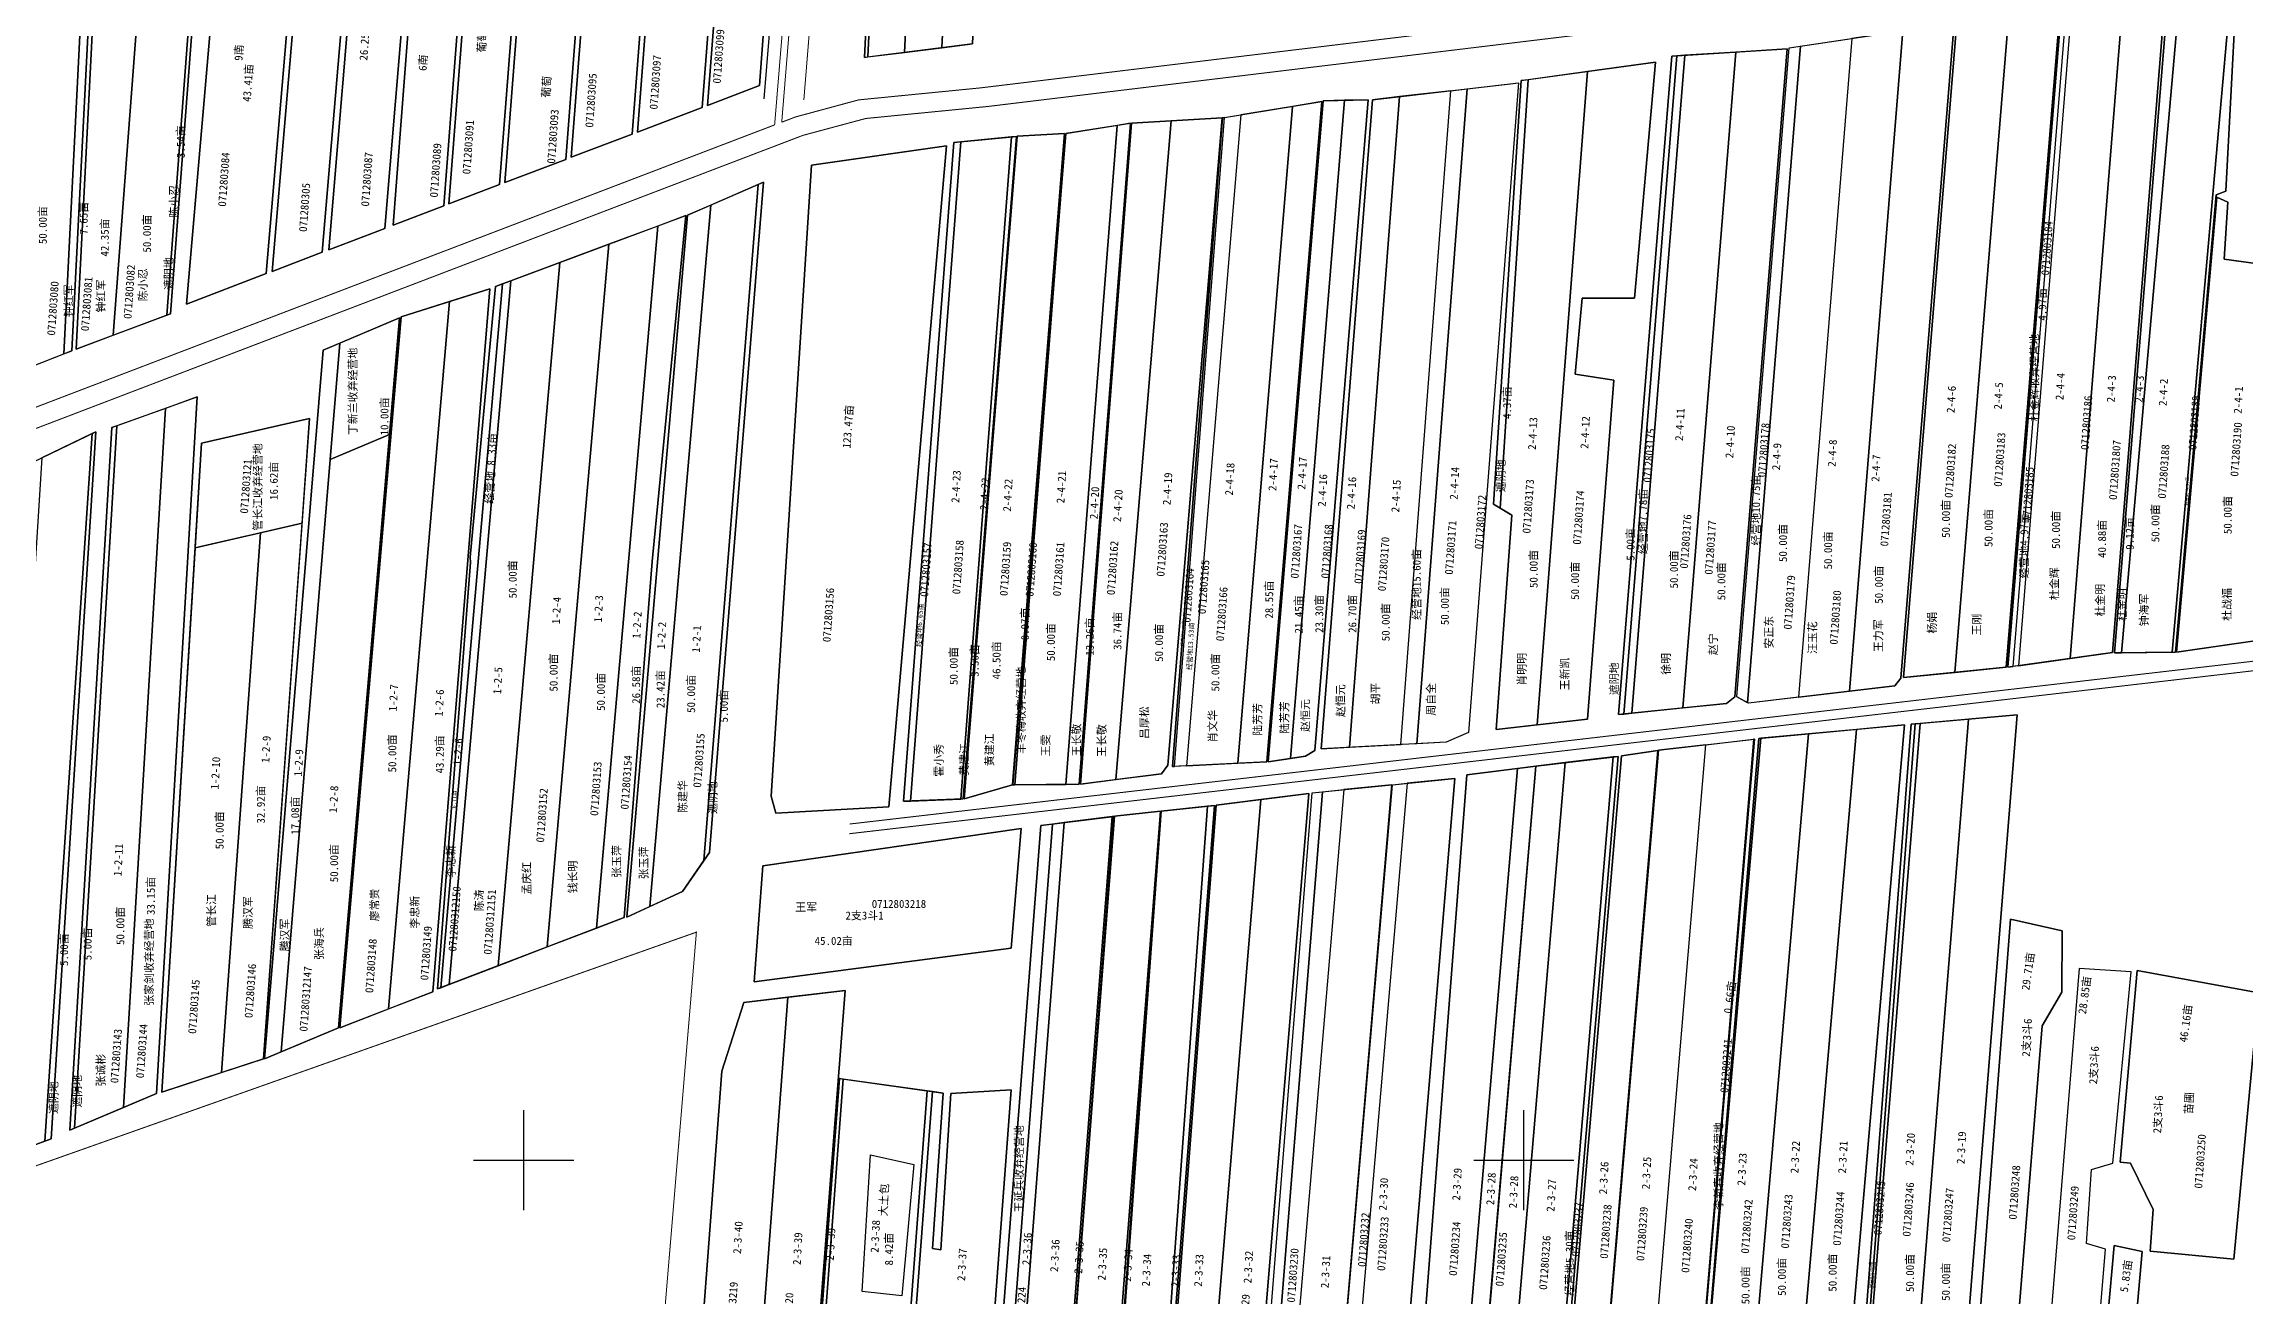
# Model space of a CAD drawing. Extents: x 542284 to 548602, y 4983734 to 4990381.
# Drawn here: x 544520 to 546721, y 4985864 to 4987116 of the extents above; entities that cross this region are included whole.
import ezdxf
from ezdxf.enums import TextEntityAlignment as Align

# ---------------------------------------------------------------- set-up
doc = ezdxf.new("R2010")
doc.units = 0
doc.header["$LTSCALE"] = 10
for name, color, linetype in [('1权利人', 2, 'CONTINUOUS'), ('2019-4-4', 7, 'CONTINUOUS'), ('2020年3.23', 7, 'CONTINUOUS'), ('2021新职工', 7, 'CONTINUOUS'), ('2022年', 7, 'CONTINUOUS'), ('TK', 7, 'CONTINUOUS'), ('园地', 2, 'CONTINUOUS'), ('地块名称', 7, 'CONTINUOUS'), ('地物扣减', 7, 'CONTINUOUS'), ('地籍号', 7, 'CONTINUOUS'), ('测地框', 7, 'CONTINUOUS'), ('经营地框', 7, 'CONTINUOUS'), ('经营地面积', 7, 'CONTINUOUS'), ('路、林、渠', 7, 'CONTINUOUS'), ('身份地框', 7, 'CONTINUOUS'), ('身份地面积', 7, 'CONTINUOUS'), ('退耕还林地', 3, 'CONTINUOUS'), ('长期合同', 6, 'CONTINUOUS')]:
    doc.layers.add(name, color=color, linetype=linetype)
doc.styles.add('宋体', font='SimSun.ttf')

msp = doc.modelspace()

# ---------------------------------------------------------------- linework, layer by layer
at = {"layer": '2019-4-4', "color": 2, "linetype": 'Continuous', "flags": 128}
for points in [[(546263.2, 4987110.8), (546212, 4987107.7), (546158.9, 4986452.1), (546202.4, 4986456.6), (546210.8, 4986463.1)], [(544806.5, 4986700.5), (544816.1, 4986816.7), (544799.5, 4986809.7), (544740.9, 4986101.1), (544757.5, 4986108.1)], [(544778.5, 4986636.7), (544737, 4986627.2), (544698, 4986087.6), (544739.8, 4986101.1)], [(545264, 4986162.8), (545220.1, 4986157.7), (545198, 4986088.9), (545160.7, 4985595.2), (545221.8, 4985602.9)]]:
    msp.add_lwpolyline(points, close=True, dxfattribs=at)
at = {"layer": '2020年3.23', "color": 3, "linetype": 'Continuous', "flags": 128}
for points in [[(546430.1, 4987136.7), (546379, 4987129), (546325.5, 4986468.8), (546370.8, 4986474.2), (546377, 4986481.7)], [(546212, 4987107.7), (546161, 4987104.5), (546107.8, 4986446.7), (546158.9, 4986452.1)], [(545844.3, 4987059.9), (545820.6, 4987059.5), (545766.7, 4986401.6), (545781.5, 4986403.8), (545791.1, 4986409.6)], [(545875.6, 4987063.2), (545848.7, 4987060.1), (545797.4, 4986411.1), (545825.6, 4986412.7)], [(545698.3, 4987042.1), (545647.2, 4987038.9), (545592.1, 4986380.4), (545637.7, 4986386.3), (545644.1, 4986394.8)], [(545128.4, 4986598.3), (545129, 4986605.3), (545162.1, 4986944.2), (545134.2, 4986933.8), (545072.7, 4986232), (545100.6, 4986242.7)], [(545187, 4986954.6), (545163.9, 4986944.5), (545103, 4986242.9), (545126.2, 4986253.6)], [(544865.8, 4986725.5), (544806.5, 4986700.5), (544757.5, 4986108.1), (544814.8, 4986132.2)]]:
    msp.add_lwpolyline(points, close=True, dxfattribs=at)
at = {"layer": '2021新职工', "color": 1, "linetype": 'Continuous', "flags": 128}
for points in [[(546692, 4986965.1), (546701.9, 4986968.7), (546711.8, 4987158), (546706.4, 4987164.7), (546648.2, 4986507.8), (546651.4, 4986507.8)], [(544987.1, 4986878.9), (544978.9, 4986875.9), (544917.3, 4986172.3), (544925.4, 4986175.5)], [(545784.9, 4986366.5), (545737, 4986360.4), (545678.6, 4985658.2), (545726.3, 4985662)]]:
    msp.add_lwpolyline(points, close=True, dxfattribs=at)
at = {"layer": '2022年', "color": 4, "linetype": 'Continuous', "flags": 128}
for points in [[(546484.4, 4987141.5), (546446.3, 4987137.3), (546439.7, 4987130), (546432.2, 4987129.5), (546379.4, 4986482.4), (546430.8, 4986487.6)], [(545593.2, 4987034.4), (545541.9, 4987026.3), (545536.9, 4986965), (545491.2, 4986375.2), (545542.1, 4986375.6)], [(544978.9, 4986875.9), (544971.9, 4986873.3), (544946.4, 4986602.7), (544946.8, 4986597.6), (544913.9, 4986171.1), (544917.3, 4986172.3)], [(544966.1, 4986871.1), (544925.9, 4986858.3), (544865, 4986151.1), (544909.1, 4986168.2)], [(544641.8, 4986751.5), (544593.2, 4986734.1), (544551, 4986032), (544599.8, 4986052.7)], [(546170.2, 4985715.9), (546122.4, 4985709.9), (546182, 4986415.3), (546229.7, 4986420.7)], [(546133.9, 4986409.6), (546097.6, 4986404.1), (546037.6, 4985701.5), (546073.8, 4985703.7)], [(545930.8, 4986381.6), (545883.3, 4986376.8), (545823.4, 4985678.8), (545872.5, 4985686.1)], [(545540.3, 4986337.5), (545528.7, 4986336), (545475, 4985638.9), (545486.6, 4985638.9)]]:
    msp.add_lwpolyline(points, close=True, dxfattribs=at)
at = {"layer": '2022年', "color": 2, "linetype": 'Continuous', "flags": 128}
msp.add_lwpolyline([(544568.6, 4986726.5), (544518.4, 4986702.2), (544474.1, 4986001.6), (544521.4, 4986019.1)], close=True, dxfattribs=at)
at = {"layer": 'TK', "linetype": 'Continuous'}
for p, q in [((545000, 4985950), (545000, 4986050)), ((546000, 4985950), (546000, 4986050)), ((544950, 4986000), (545050, 4986000)), ((545950, 4986000), (546050, 4986000))]:
    msp.add_line(p, q, dxfattribs=at)
at = {"layer": '园地', "color": 2, "linetype": 'Continuous', "flags": 128}
for points in [[(544853.2, 4987550.2), (544803.1, 4987531.3), (544748.4, 4986888.5), (544798.6, 4986907.6)], [(545259.4, 4987394.4), (545208.6, 4987375.9), (545183.8, 4987054.4), (545235.7, 4987074.2)], [(545203.4, 4987374), (545138.5, 4987349.3), (545113.7, 4987027.7), (545178.6, 4987052.4)], [(545133.2, 4987347), (545072.4, 4987324.2), (545047.6, 4987002.5), (545108.4, 4987025.7)], [(545066.9, 4987322.3), (545006, 4987299), (544981.2, 4986977.2), (545042, 4987000.4)], [(545000.8, 4987296.9), (544950.1, 4987277.9), (544925.3, 4986955.9), (544975.9, 4986975.2)], [(544944.9, 4987275.4), (544894.3, 4987256.3), (544869.5, 4986934.6), (544920.1, 4986953.9)], [(544774.6, 4987262.4), (544695.6, 4987233.2), (544662.9, 4986855.8), (544742.6, 4986886.2)], [(544888.3, 4987253.9), (544832.2, 4987232.3), (544805.1, 4986910), (544861.2, 4986931.4)]]:
    msp.add_lwpolyline(points, close=True, dxfattribs=at)
at = {"layer": '地物扣减', "color": 3, "linetype": 'Continuous', "flags": 128}
for points in [[(544695.5, 4987488.5), (544691.7, 4987487.1), (544643.1, 4986844.7), (544646.9, 4986846.1)], [(546153, 4987104), (546147.9, 4987103.7), (546094.7, 4986445.4), (546099.8, 4986445.9)], [(546004.3, 4987080.1), (545997.4, 4987079.2), (545969.7, 4986655.8), (545976.3, 4986651.8)], [(545239.7, 4986977.6), (545234.5, 4986975.4), (545180.2, 4986299.5), (545185.8, 4986307.6)], [(544572.2, 4986728.2), (544568.6, 4986726.5), (544521.4, 4986019.1), (544527.5, 4986021.4)], [(544593.2, 4986734.1), (544588.3, 4986732.4), (544546.1, 4986029.9), (544551, 4986032)], [(545338.4, 4985868.7), (545346.9, 4986005.2), (545390.2, 4985995.5), (545378.1, 4985864.5)]]:
    msp.add_lwpolyline(points, close=True, dxfattribs=at)
at = {"layer": '地物扣减', "linetype": 'Continuous', "flags": 128}
msp.add_lwpolyline([(545346.9, 4986005.2), (545390.2, 4985995.5), (545378.1, 4985864.5), (545338.4, 4985868.7)], close=True, dxfattribs=at)
at = {"layer": '测地框', "linetype": 'Continuous', "flags": 128}
for points in [[(545385.5, 4988022.9), (545488, 4988000.1), (545448.8, 4987115.8), (545340.6, 4987102.4)], [(546537.3, 4987147.1), (546640.8, 4987159), (546588.3, 4986507.5), (546483.9, 4986492.7)], [(546643.8, 4987161.9), (546704.3, 4987167.3), (546711.8, 4987158), (546701.9, 4986968.7), (546692, 4986965.1), (546651.4, 4986507.8), (546590.6, 4986507.2)], [(546265.3, 4987111.9), (546430.1, 4987136.7), (546377, 4986481.7), (546370.8, 4986474.2), (546224.6, 4986456.7), (546212.9, 4986463.1)], [(546432.2, 4987129.5), (546439.7, 4987130), (546446.3, 4987137.3), (546535.9, 4987147.2), (546482.3, 4986492.8), (546379.4, 4986482.4)], [(545997.4, 4987079.2), (546131.4, 4987097.5), (546110.7, 4986861.7), (546058.2, 4986861.8), (546051.1, 4986785.6), (546089.9, 4986779.6), (546063.6, 4986440.8), (545972.1, 4986430.6), (545988, 4986644.7), (545969.7, 4986655.8)], [(546147.9, 4987103.7), (546263.2, 4987110.8), (546210.8, 4986463.1), (546202.4, 4986456.6), (546094.7, 4986445.4)], [(545848.7, 4987060.1), (545994.6, 4987076.8), (545944.7, 4986427.4), (545922.4, 4986417.9), (545797.4, 4986411.1)], [(545698.6, 4987042), (545797.9, 4987058.2), (545743, 4986398.1), (545648.7, 4986393.4)], [(545799.4, 4987059.1), (545844.3, 4987059.9), (545791.1, 4986409.6), (545781.5, 4986403.8), (545744.2, 4986398.1)], [(545493.3, 4987023.6), (545540.8, 4987026.4), (545488.7, 4986375.2), (545440.5, 4986361.1)], [(545541.9, 4987026.3), (545606.8, 4987036.5), (545555.5, 4986375.7), (545489, 4986375.2)], [(545607.8, 4987036.5), (545698.3, 4987042.1), (545644.1, 4986394.8), (545637.7, 4986386.3), (545556.7, 4986375.8)], [(545430.2, 4987017.3), (545492.7, 4987023.3), (545439.4, 4986361.1), (545379.8, 4986358.7)], [(545163.9, 4986944.5), (545239.7, 4986977.6), (545185.8, 4986307.6), (545158.8, 4986268.7), (545103, 4986242.9)], [(546692.6, 4986962.5), (546703.6, 4986957.7), (546700.1, 4986900.8), (546777.8, 4986890.1), (546747.1, 4986521.5), (546652.5, 4986507.8)], [(545100.6, 4986242.7), (544913.9, 4986171.1), (544946.8, 4986597.6), (544946.4, 4986602.7), (544971.9, 4986873.3), (545162.1, 4986944.2), (545129, 4986605.3), (545128.4, 4986598.3)], [(544877.5, 4986842.9), (544966.1, 4986871.1), (544909.1, 4986168.2), (544816.3, 4986132.2)], [(544799.5, 4986809.7), (544875.8, 4986841.9), (544814.8, 4986132.2), (544740.9, 4986101.1)], [(544588.3, 4986732.4), (544673.6, 4986762.9), (544632.8, 4986066.7), (544546.1, 4986029.9)], [(544677.9, 4986716.7), (544786, 4986741.5), (544739.8, 4986101.1), (544638.1, 4986068.1)], [(544491.3, 4986689.1), (544572.2, 4986728.2), (544527.5, 4986021.4), (544444.6, 4985990.7)], [(546234.8, 4986421.5), (546380.4, 4986435), (546319.7, 4985734.9), (546175.5, 4985717.2)], [(546387.3, 4986435.7), (546493.2, 4986445.2), (546437.6, 4985754.7), (546334.1, 4985742.5)], [(546134.5, 4986409.9), (546230.4, 4986420.8), (546170.8, 4985716), (546074.4, 4985703.9)], [(545943.1, 4986385.1), (546011.8, 4986393.9), (545951.4, 4985684.7), (545888.8, 4985684.2)], [(546011.9, 4986393.9), (546094.2, 4986403.6), (546034.6, 4985700.8), (545951.7, 4985684.5)], [(546097.6, 4986404.1), (546133.9, 4986409.6), (546073.8, 4985703.7), (546037.6, 4985701.5)], [(545692.3, 4986354.7), (545784.9, 4986366.5), (545726.3, 4985662), (545638.7, 4985655)], [(545788.4, 4986367.2), (545867.9, 4986375.3), (545808.4, 4985676.7), (545732.2, 4985661.8)], [(545868.6, 4986375.3), (545930.8, 4986381.6), (545872.5, 4985686.1), (545808.6, 4985676.6)], [(545590.8, 4986343.9), (545636.8, 4986348.7), (545585.3, 4985644.1), (545536.2, 4985638.8)], [(545637.4, 4986348.7), (545690.8, 4986354.5), (545636.7, 4985654.5), (545586, 4985644.2)], [(545239.1, 4986294.2), (545497.5, 4986331.5), (545487.4, 4986211.9), (545230.3, 4986178.4)], [(545517, 4986334.6), (545590, 4986343.6), (545536, 4985638.7), (545463.5, 4985639)], [(546486.6, 4986241), (546538.2, 4986229.1), (546537.7, 4986167.9), (546518.1, 4986134.4), (546487.8, 4985761.2), (546449.6, 4985760.6)], [(546521.3, 4985773.9), (546569.7, 4985770.6), (546581.4, 4985911), (546562.3, 4985916.7), (546567.6, 4985990.7), (546588.7, 4985997.1), (546607.2, 4986188.4), (546555, 4986191.5)], [(545220.1, 4986157.7), (545321.3, 4986169.6), (545278.1, 4985610), (545160.7, 4985595.2), (545198, 4986088.9)], [(546613, 4986189.6), (546734.7, 4986167.1), (546709.7, 4985901.1), (546626.2, 4985909), (546629, 4985950.5), (546606.6, 4985997.1), (546596.1, 4985997.9)], [(545315.6, 4986081.6), (545419.3, 4986067.1), (545408.8, 4985911.8), (545417.1, 4985910.4), (545427.1, 4986066.6), (545487.4, 4986070.3), (545454.6, 4985634), (545280.2, 4985609.8)], [(546590.2, 4985914.6), (546618.1, 4985908.5), (546606.4, 4985777.1), (546577.4, 4985773.4)]]:
    msp.add_lwpolyline(points, close=True, dxfattribs=at)
at = {"layer": '测地框', "color": 0, "linetype": 'Continuous', "flags": 128}
for points, elevation in [([(544803.1, 4987531.3), (544853.2, 4987550.2), (544798.6, 4986907.6), (544748.4, 4986888.5)], 283.6), ([(545208.6, 4987375.9), (545259.4, 4987394.4), (545235.7, 4987074.2), (545183.8, 4987054.4)], 282.4), ([(545138.5, 4987349.3), (545203.4, 4987374), (545178.6, 4987052.4), (545113.7, 4987027.7)], 282.6), ([(545072.4, 4987324.2), (545133.2, 4987347), (545108.4, 4987025.7), (545047.6, 4987002.5)], 282.6), ([(545006, 4987299), (545066.9, 4987322.3), (545042, 4987000.4), (544981.2, 4986977.2)], 282.8), ([(544950.1, 4987277.9), (545000.8, 4987296.9), (544975.9, 4986975.2), (544925.3, 4986955.9)], 283.2), ([(544894.3, 4987256.3), (544944.9, 4987275.4), (544920.1, 4986953.9), (544869.5, 4986934.6)], 283.1), ([(544695.6, 4987233.2), (544774.6, 4987262.4), (544742.6, 4986886.2), (544662.9, 4986855.8)], 283.4), ([(544832.2, 4987232.3), (544888.3, 4987253.9), (544861.2, 4986931.4), (544805.1, 4986910)], 283.4)]:
    msp.add_lwpolyline(points, close=True, dxfattribs=dict(at, elevation=elevation))
at = {"layer": '测地框', "linetype": 'Continuous', "elevation": 283.9, "flags": 128}
msp.add_lwpolyline([(544585, 4987447.5), (544695.5, 4987488.5), (544646.9, 4986846.1), (544552.5, 4986810.6)], close=True, dxfattribs=at)
at = {"layer": '测地框', "color": 7, "linetype": 'Continuous', "flags": 128}
for points, elevation in [([(544460.6, 4987401), (544580.6, 4987445.9), (544548.4, 4986809.1), (544426.6, 4986761.1)], 284.1), ([(545287.6, 4986994.6), (545422.8, 4987013.9), (545365, 4986353.3), (545252, 4986347), (545247.5, 4986363.9)], 282.7)]:
    msp.add_lwpolyline(points, close=True, dxfattribs=dict(at, elevation=elevation))
at = {"layer": '经营地框', "color": 5, "linetype": 'Continuous', "flags": 128}
for points in [[(546542, 4987147.7), (546537.3, 4987147.1), (546483.9, 4986492.7), (546489.3, 4986493.5)], [(546494.5, 4986494.2), (546489.3, 4986493.5), (546542, 4987147.7), (546547.1, 4987148.3)], [(546161, 4987104.5), (546153, 4987104), (546099.8, 4986445.9), (546107.8, 4986446.7)], [(546223.5, 4986457.3), (546212.9, 4986463.1), (546265.3, 4987111.9), (546276.5, 4987113.6)], [(545892.9, 4986416.3), (545876.9, 4986415.4), (545927.1, 4987069.1), (545943.2, 4987070.9)], [(545650.8, 4986393.5), (545700.8, 4987042.4), (545698.6, 4987042), (545648.7, 4986393.4)], [(545662.8, 4986394.1), (545650.8, 4986393.5), (545700.8, 4987042.4), (545716.9, 4987045)], [(545436.9, 4987018), (545430.2, 4987017.3), (545379.8, 4986358.7), (545386.6, 4986359)], [(545536.9, 4986965), (545489, 4986375.2), (545491.2, 4986375.2)], [(544875.8, 4986841.9), (544816.1, 4986816.7), (544806.5, 4986700.5), (544865.8, 4986725.5)], [(544673.6, 4986762.9), (544641.8, 4986751.5), (544599.8, 4986052.7), (544632.8, 4986066.7)], [(544786, 4986741.5), (544677.9, 4986716.7), (544671.5, 4986612.1), (544778.5, 4986636.7)], [(546391.1, 4986436), (546387.3, 4986435.7), (546334.1, 4985742.5), (546337.8, 4985742.9)], [(546396.1, 4986436.5), (546391.1, 4986436), (546337.8, 4985742.9), (546340.3, 4985743.2)], [(546230.4, 4986420.8), (546229.7, 4986420.7), (546170.2, 4985715.9), (546170.8, 4985716)], [(546236.9, 4986421.7), (546234.8, 4986421.5), (546175.5, 4985717.2), (546175.8, 4985717.2)], [(546094.2, 4986403.6), (546089.2, 4986403), (546029.5, 4985699.8), (546034.6, 4985700.8)], [(545742.4, 4985663.8), (545732.2, 4985661.8), (545788.4, 4986367.2), (545798.5, 4986368.3)], [(545823.4, 4985678.8), (545808.6, 4985676.6), (545868.6, 4986375.3), (545883.3, 4986376.8)], [(545497.5, 4986331.5), (545239.1, 4986294.2), (545230.3, 4986178.4), (545487.4, 4986211.9)], [(545528.7, 4986336), (545517, 4986334.6), (545463.5, 4985639), (545475, 4985638.9)]]:
    msp.add_lwpolyline(points, close=True, dxfattribs=at)
at = {"layer": '路、林、渠', "color": 5, "linetype": 'Continuous', "const_width": 1, "flags": 128}
for points, elevation in [([(543929.2, 4988565.9), (543929.6, 4988568.3), (543931.8, 4988571.1), (543935.4, 4988573), (543939.9, 4988574.2), (545415.6, 4989137.5), (545418.7, 4989137.6), (545421.9, 4989136.3), (545423.8, 4989132.8), (545250.9, 4987034.9)], 283.6), ([(545258, 4987037.6), (545340.4, 4988048), (545340.7, 4988050.4), (545342.5, 4988053.1), (545345.2, 4988053.9), (545347.4, 4988053.8)], 284.9)]:
    msp.add_lwpolyline(points, dxfattribs=dict(at, elevation=elevation))
at = {"layer": '路、林、渠', "color": 3, "linetype": 'Continuous', "elevation": 283, "flags": 128}
msp.add_lwpolyline([(545408.6, 4989107), (545240.1, 4987061.1)], dxfattribs=at)
at = {"layer": '路、林、渠', "color": 4, "linetype": 'Continuous', "const_width": 1, "flags": 128}
for points, elevation in [([(545280.1, 4987059.8), (545418.7, 4988770.8)], 284.6), ([(546949.7, 4986524.3), (545326, 4986336)], 283.7), ([(546949, 4986514.7), (545325.6, 4986326.3)], 284.1)]:
    msp.add_lwpolyline(points, dxfattribs=dict(at, elevation=elevation))
at = {"layer": '路、林、渠', "color": 3, "linetype": 'Continuous', "flags": 128}
for points in [[(545389, 4988022.1), (545385.5, 4988022.9), (545340.6, 4987102.4), (545344.1, 4987102.9)], [(545408.6, 4986068.6), (545403.4, 4986069.4), (545369.9, 4985622.2), (545375.1, 4985623)]]:
    msp.add_lwpolyline(points, close=True, dxfattribs=at)
at = {"layer": '路、林、渠', "color": 5, "linetype": 'Continuous', "const_width": 1, "flags": 128}
for points in [[(545258, 4987037.6), (545272, 4987042.9), (545334.9, 4987059.9), (545456.8, 4987071.9), (548128.5, 4987395.2)], [(542886.5, 4986110.1), (545279.1, 4987024.4), (545342, 4987041.3), (545463.9, 4987053.3), (547007, 4987240.1)], [(542879.4, 4986128.7), (545250.9, 4987034.9)]]:
    msp.add_lwpolyline(points, dxfattribs=at)
at = {"layer": '身份地框', "color": 1, "linetype": 'Continuous', "flags": 128}
for points in [[(545425.1, 4988014.1), (545389, 4988022.1), (545344.1, 4987102.9), (545380.9, 4987107.4)], [(545461.7, 4988005.9), (545425.1, 4988014.1), (545380.9, 4987107.4), (545418.1, 4987112)], [(545488, 4988000.1), (545461.7, 4988005.9), (545418.1, 4987112), (545448.8, 4987115.8)], [(544638.3, 4987467.3), (544585, 4987447.5), (544552.5, 4986810.6), (544589.7, 4986824.6)], [(544691.7, 4987487.1), (544638.3, 4987467.3), (544589.7, 4986824.6), (544643.1, 4986844.7)], [(544580.6, 4987445.9), (544572.4, 4987442.8), (544540.3, 4986805.9), (544548.4, 4986809.1)], [(544572.4, 4987442.8), (544519.1, 4987422.9), (544486.9, 4986784.9), (544540.3, 4986805.9)], [(546640.8, 4987159), (546598.6, 4987154.2), (546546.1, 4986501.5), (546588.3, 4986507.5)], [(546655.6, 4987163), (546643.8, 4987161.9), (546590.6, 4986507.2), (546597.4, 4986507.2)], [(546706.4, 4987164.7), (546704.3, 4987167.3), (546655.6, 4987163), (546597.4, 4986507.2), (546648.2, 4986507.8)], [(546535.8, 4987147.2), (546484.4, 4987141.5), (546430.8, 4986487.6), (546482.2, 4986492.7)], [(546598.6, 4987154.2), (546547.1, 4987148.3), (546494.5, 4986494.2), (546546.1, 4986501.5)], [(546274.5, 4986462.7), (546224.6, 4986456.7), (546223.5, 4986457.3), (546276.5, 4987113.6), (546327.8, 4987121.3)], [(546325.5, 4986468.8), (546379, 4987129), (546327.8, 4987121.3), (546274.5, 4986462.7)], [(546089.9, 4986779.6), (546051.1, 4986785.6), (546058.2, 4986861.8), (546110.7, 4986861.7), (546131.4, 4987097.5), (546063.7, 4987088.2), (546013.2, 4986435.2), (546063.6, 4986440.8)], [(545944.7, 4986427.4), (545922.4, 4986417.9), (545892.9, 4986416.3), (545943.2, 4987070.9), (545986.5, 4987075.8), (545994.6, 4987076.8)], [(546063.7, 4987088.2), (546004.3, 4987080.1), (545976.3, 4986651.8), (545988, 4986644.7), (545972.1, 4986430.6), (546013.2, 4986435.2)], [(545714, 4986396.7), (545768.6, 4987053.4), (545716.9, 4987045), (545662.8, 4986394.1)], [(545797.9, 4987058.2), (545768.6, 4987053.4), (545714, 4986396.7), (545743, 4986398.1)], [(545820.6, 4987059.5), (545799.4, 4987059.1), (545744.2, 4986398.1), (545766.7, 4986401.6)], [(545927.1, 4987069.1), (545875.6, 4987063.2), (545825.6, 4986412.7), (545876.9, 4986415.4)], [(545540.8, 4987026.4), (545493.3, 4987023.6), (545440.5, 4986361.1), (545488.7, 4986375.2)], [(545606.8, 4987036.5), (545593.2, 4987034.4), (545542.1, 4986375.6), (545555.5, 4986375.7)], [(545647.2, 4987038.9), (545607.8, 4987036.5), (545556.7, 4986375.8), (545592.1, 4986380.4)], [(545487.8, 4987022.8), (545436.9, 4987018), (545386.6, 4986359), (545437.2, 4986361)], [(545492.7, 4987023.3), (545487.8, 4987022.8), (545437.2, 4986361), (545439.4, 4986361.1)], [(545180.2, 4986299.5), (545234.5, 4986975.4), (545187, 4986954.6), (545126.2, 4986253.6), (545158.8, 4986268.7)], [(546770.6, 4986891.1), (546700.1, 4986900.8), (546703.6, 4986957.7), (546692.6, 4986962.5), (546652.5, 4986507.8), (546739.8, 4986520.4)], [(545134.2, 4986933.8), (545085.1, 4986915.5), (545023.6, 4986213.2), (545072.7, 4986232)], [(545036.1, 4986897.2), (544987.1, 4986878.9), (544925.4, 4986175.5), (544974.5, 4986194.3)], [(545085.1, 4986915.5), (545036.1, 4986897.2), (544974.5, 4986194.3), (545023.6, 4986213.2)], [(544925.9, 4986858.3), (544877.5, 4986842.9), (544816.3, 4986132.2), (544865, 4986151.1)], [(544737, 4986627.2), (544671.5, 4986612.1), (544638.1, 4986068.1), (544698, 4986087.6)], [(546380.4, 4986435), (546332.5, 4986430.6), (546271.6, 4985729), (546319.7, 4985734.9)], [(546444.6, 4986440.9), (546396.1, 4986436.5), (546340.3, 4985743.2), (546388.9, 4985749)], [(546493.2, 4986445.2), (546444.6, 4986440.9), (546388.9, 4985749), (546437.6, 4985754.7)], [(546182, 4986415.3), (546134.5, 4986409.9), (546074.4, 4985703.9), (546122.4, 4985709.9)], [(546284.6, 4986426.1), (546236.9, 4986421.7), (546175.8, 4985717.2), (546223.7, 4985723.1)], [(546332.5, 4986430.6), (546284.6, 4986426.1), (546223.7, 4985723.1), (546271.6, 4985729)], [(545993.7, 4986391.6), (545943.1, 4986385.1), (545888.8, 4985684.2), (545933.4, 4985684.6)], [(546011.8, 4986393.9), (545993.7, 4986391.6), (545933.4, 4985684.6), (545951.4, 4985684.7)], [(546041.4, 4986397.4), (546011.9, 4986393.9), (545951.7, 4985684.5), (545981.4, 4985690.4)], [(546089.2, 4986403), (546041.4, 4986397.4), (545981.4, 4985690.4), (546029.5, 4985699.8)], [(545759.9, 4985667.3), (545742.4, 4985663.8), (545798.5, 4986368.3), (545820, 4986370.4)], [(545867.9, 4986375.3), (545820, 4986370.4), (545759.9, 4985667.3), (545808.4, 4985676.7)], [(545636.7, 4986348.7), (545590.8, 4986343.9), (545536.2, 4985638.8), (545582, 4985643.7)], [(545636.8, 4986348.7), (545636.7, 4986348.7), (545582, 4985643.7), (545585.3, 4985644.1)], [(545636.8, 4986348.7), (545636.7, 4986348.7), (545582, 4985643.7), (545585.3, 4985644.1)], [(545683.5, 4986353.7), (545637.4, 4986348.7), (545586, 4985644.2), (545632.4, 4985653.7)], [(545690.8, 4986354.5), (545683.5, 4986353.7), (545632.4, 4985653.7), (545636.7, 4985654.5)], [(545737, 4986360.4), (545692.3, 4986354.7), (545638.7, 4985655), (545678.6, 4985658.2)], [(545588.3, 4986343.4), (545540.3, 4986337.5), (545486.6, 4985638.9), (545534.1, 4985638.7)], [(545590, 4986343.6), (545588.3, 4986343.4), (545534.1, 4985638.7), (545536, 4985638.7)], [(545590, 4986343.6), (545588.3, 4986343.4), (545534.1, 4985638.7), (545536, 4985638.7)], [(545321.3, 4986169.6), (545264, 4986162.8), (545221.8, 4985602.9), (545278.1, 4985610)], [(545319.5, 4986081.1), (545315.6, 4986081.6), (545280.2, 4985609.8), (545284.1, 4985610.3)], [(545403.4, 4986069.4), (545319.5, 4986081.1), (545284.1, 4985610.3), (545369.9, 4985622.2)], [(545408.6, 4986068.6), (545403.4, 4986069.4), (545369.9, 4985622.2), (545375.1, 4985623)], [(545487.4, 4986070.3), (545427.1, 4986066.6), (545417.1, 4985910.4), (545408.8, 4985911.8), (545419.3, 4986067.1), (545408.6, 4986068.6), (545375.1, 4985623), (545454.6, 4985634)]]:
    msp.add_lwpolyline(points, close=True, dxfattribs=at)
at = {"layer": '退耕还林地', "color": 3, "linetype": 'Continuous', "const_width": 1, "flags": 128}
msp.add_lwpolyline([(542921.1, 4986088.2), (543592.3, 4986356.7), (543552.8, 4985654.8), (545172.7, 4986227.9), (545056.7, 4984840.2), (543902.2, 4984483.7), (543275.2, 4985499.5), (543250.6, 4985538.6)], close=True, dxfattribs=at)
at = {"layer": '长期合同', "color": 6, "linetype": 'Continuous', "flags": 128}
for points in [[(545422.8, 4987013.9), (545287.6, 4986994.6), (545247.5, 4986363.9), (545252, 4986347), (545365, 4986353.3)], [(546537.7, 4986167.9), (546538.2, 4986229.1), (546486.6, 4986241), (546449.6, 4985760.6), (546487.8, 4985761.2), (546518.1, 4986134.4)], [(546607.2, 4986188.4), (546555, 4986191.5), (546521.3, 4985773.9), (546569.7, 4985770.6), (546581.4, 4985911), (546562.3, 4985916.7), (546567.6, 4985990.7), (546588.7, 4985997.1)], [(546734.7, 4986167.1), (546613, 4986189.6), (546596.1, 4985997.9), (546606.6, 4985997.1), (546629, 4985950.5), (546626.2, 4985909), (546709.7, 4985901.1)], [(546618.1, 4985908.5), (546590.2, 4985914.6), (546577.4, 4985773.4), (546606.4, 4985777.1)]]:
    msp.add_lwpolyline(points, close=True, dxfattribs=at)

# ---------------------------------------------------------------- texts
at = {"layer": '1权利人', "color": 3, "linetype": 'Continuous', "style": '宋体'}
msp.add_text('陈小忍', height=8, rotation=90, dxfattribs=at).set_placement((544650.1, 4986958.6), align=Align.MIDDLE)
at = {"layer": '1权利人', "color": 1, "linetype": 'Continuous', "style": '宋体'}
for s, p in [('钟红军', (544544.8, 4986859, 284.1)), ('钟红军', (544577.1, 4986863.8)), ('陈小忍', (544618.9, 4986875)), ('杜金辉', (546530, 4986576.2)), ('杜金明', (546575.8, 4986559.8)), ('杜金明', (546597.8, 4986555.2)), ('钟海军', (546619.8, 4986550)), ('杜战福', (546702.7, 4986555.5)), ('安正东', (546244.6, 4986527.7)), ('王刚', (546452.5, 4986535.4)), ('汪玉花', (546288.3, 4986522.3)), ('肖明明', (545997.7, 4986490.7)), ('王新凯', (546040.6, 4986486)), ('胡平', (545851.3, 4986466.4)), ('周自全', (545906.9, 4986460.6)), ('陆芳芳', (545733.5, 4986440.7)), ('陆芳芳', (545760.4, 4986442.4)), ('王长敬', (545552.5, 4986420)), ('王长敬', (545577.7, 4986419.4)), ('肖文华', (545688.5, 4986433.7)), ('霍小秀', (545414.9, 4986399.7)), ('黄建江', (545440.2, 4986400.6)), ('黄建江', (545465.4, 4986410.1)), ('陈建华', (545158.7, 4986363.5)), ('孟庆红', (545002.8, 4986281.7)), ('钱长明', (545048.9, 4986283)), ('管长江', (544687.6, 4986249.6)), ('廖常贵', (544850.6, 4986255.1)), ('陈涛', (544955.1, 4986259.6))]:
    msp.add_text(s, height=8, rotation=90, dxfattribs=at).set_placement(p, align=Align.MIDDLE)
at = {"layer": '1权利人', "color": 5, "linetype": 'Continuous', "style": '宋体'}
for s, p in [('丁新兰收弃经营地', (544828.9, 4986768.5)), ('杜金辉收弃经营地', (546510.2, 4986782.3)), ('管长江收弃经营地', (544733.9, 4986672.9)), ('羊冬梅收弃经营地', (545497, 4986449.7)), ('张家剑收弃经营地', (544625.3, 4986197.9)), ('李新春收弃经营地', (546194.4, 4985994.2)), ('王延兵收弃经营地', (545495, 4985991.2))]:
    msp.add_text(s, height=8, rotation=90, dxfattribs=at).set_placement(p, align=Align.MIDDLE)
msp.add_text('王军', height=8, dxfattribs=at).set_placement((545271.5, 4986248.9))
at = {"layer": '2019-4-4', "color": 2, "linetype": 'Continuous', "style": '宋体'}
for s, rotation, p in [('50.00亩', 90, (546201.4, 4986559.7)), ('1-2-9', 87, (544745.7, 4986396.9, 284.5)), ('1-2-9', 87, (544778.3, 4986383.4, 284.5)), ('32.92亩', 90, (544741.2, 4986336.5)), ('17.08亩', 90, (544775.5, 4986325.4))]:
    msp.add_text(s, height=8, rotation=rotation, dxfattribs=at).set_placement(p)
for s, p in [('赵宁', (546188.9, 4986515.7)), ('腾汉军', (544724.1, 4986247.5)), ('腾汉军', (544760.9, 4986225.1))]:
    msp.add_text(s, height=8, rotation=90, dxfattribs=at).set_placement(p, align=Align.MIDDLE)
at = {"layer": '2020年3.23', "color": 3, "linetype": 'Continuous', "style": '宋体'}
for s, p in [('王力军', (546354.2, 4986524.3)), ('徐明', (546141.9, 4986496.1)), ('赵恒元', (545781.3, 4986444.5)), ('赵恒元', (545816.5, 4986459.3)), ('吕厚松', (545620.3, 4986437.4)), ('张玉萍', (545092.7, 4986298.6)), ('张玉萍', (545119.8, 4986297.1)), ('张海兵', (544795.3, 4986216.4))]:
    msp.add_text(s, height=8, rotation=90, dxfattribs=at).set_placement(p, align=Align.MIDDLE)
at = {"layer": '2021新职工', "color": 1, "linetype": 'Continuous', "style": '宋体'}
for s, height, rotation, p in [('经营地 8.33亩', 8, 87, (544969.4, 4986656)), ('经营地 4.97亩', 3, 90, (546664.7, 4986654.5))]:
    msp.add_text(s, height=height, rotation=rotation, dxfattribs=at).set_placement(p)
at = {"layer": '2022年', "color": 4, "linetype": 'Continuous', "style": '宋体'}
for s, height, rotation, p in [('50.00亩', 8, 90, (546425.9, 4986622)), ('50.00亩', 8, 90, (545531.1, 4986498.8)), ('6.71亩', 4, 87, (544932.1, 4986351.5)), ('50.00亩', 8, 90, (544600.7, 4986215.1)), ('2-3-26', 8, 87, (546083, 4985965.7)), ('2-3-36', 8, 87, (545506.3, 4985894.7))]:
    msp.add_text(s, height=height, rotation=rotation, dxfattribs=at).set_placement(p)
for s, p in [('杨娟', (546407.8, 4986537.3)), ('王雯', (545521.8, 4986414.5)), ('李忠新', (544926.9, 4986298.6)), ('李忠新', (544890.8, 4986247.9)), ('张诚彬', (544577, 4986089.9))]:
    msp.add_text(s, height=8, rotation=90, dxfattribs=at).set_placement(p, align=Align.MIDDLE)
at = {"layer": '园地', "color": 2, "linetype": 'Continuous', "style": '宋体'}
for s, p in [('26.25亩', (544843.7, 4987099)), ('43.41亩', (544727, 4987057.7))]:
    msp.add_text(s, height=8, rotation=86, dxfattribs=at).set_placement(p)
at = {"layer": '地块名称', "color": 7, "linetype": 'Continuous', "style": '宋体'}
for s, p in [('9南', (544718.8, 4987098.8, 284.5)), ('葡萄', (544961.7, 4987107, 284.5)), ('6南', (544902.9, 4987088.7, 284.5)), ('葡萄', (545026.2, 4987061.8, 284.5)), ('2-4-4', (546539.4, 4986759.5, 284.5)), ('2-4-6', (546430.5, 4986746.7, 284.5)), ('2-4-5', (546477.7, 4986750.2, 284.5)), ('2-4-3', (546590.6, 4986757.3, 284.5)), ('2-4-3', (546618.6, 4986757, 284.5)), ('2-4-2', (546642.5, 4986753.8, 284.5)), ('2-4-1', (546717.5, 4986746.1, 284.5)), ('2-4-13', (546011.9, 4986709.9, 284.5)), ('2-4-12', (546064.3, 4986710.9, 284.5)), ('2-4-11', (546159, 4986718.8, 284.5)), ('2-4-10', (546209.3, 4986701.5, 284.5)), ('2-4-8', (546311.6, 4986693, 284.5)), ('2-4-18', (545709, 4986664.3, 284.5)), ('2-4-17', (545752.4, 4986668.8, 284.5)), ('2-4-17', (545781.4, 4986670.2, 284.5)), ('2-4-9', (546256, 4986689.5, 284.5)), ('2-4-7', (546355.2, 4986677.9, 284.5)), ('2-4-23', (545435.4, 4986656.9, 284.5)), ('2-4-22', (545464, 4986649.6, 284.5)), ('2-4-22', (545487.1, 4986648.2, 284.5)), ('2-4-21', (545540.6, 4986656.4, 284.5)), ('2-4-19', (545646.8, 4986654.6, 284.5)), ('2-4-16', (545801.8, 4986653, 284.5)), ('2-4-16', (545830.8, 4986650.3, 284.5)), ('2-4-15', (545875.3, 4986647.4, 284.5)), ('2-4-14', (545933.7, 4986660.1, 284.5)), ('2-4-20', (545573.8, 4986640.5, 284.5)), ('2-4-20', (545597.2, 4986637.7, 284.5)), ('1-2-4', (545036.1, 4986535.7, 284.5)), ('1-2-3', (545078.1, 4986537.4, 284.5)), ('1-2-2', (545116.6, 4986521.1, 284.5)), ('1-2-2', (545141.1, 4986510.7, 284.5)), ('1-2-1', (545176.1, 4986507.2, 284.5)), ('1-2-5', (544977.4, 4986465.5, 284.5)), ('1-2-7', (544873, 4986448.4, 284.5)), ('1-2-6', (544919, 4986443.2, 284.5)), ('1-2-6', (544937.5, 4986394.4, 284.5)), ('1-2-10', (544695, 4986370.4, 284.5)), ('1-2-8', (544813.3, 4986347, 284.5)), ('1-2-11', (544597.9, 4986283.7, 284.5)), ('2支3斗6', (546505.9, 4986103.2)), ('2支3斗6', (546573, 4986075.7)), ('2支3斗6', (546637, 4986026.5)), ('苗圃', (546668.4, 4986045.9)), ('2-3-22', (546274.4, 4985986.5)), ('2-3-21', (546322, 4985986.5)), ('2-3-20', (546389.3, 4985994.4)), ('2-3-19', (546440.5, 4985995.9)), ('2-3-25', (546125.7, 4985970.6)), ('2-3-24', (546172.1, 4985969)), ('2-3-23', (546221.2, 4985974.4)), ('2-3-30', (545862.7, 4985949.5)), ('2-3-29', (545936.2, 4985959.4)), ('2-3-28', (545970.2, 4985954.8)), ('2-3-28', (545992.8, 4985951.6)), ('2-3-27', (546030.5, 4985948.2)), ('2-3-40', (545217.3, 4985906.1)), ('2-3-39', (545277, 4985895)), ('2-3-39', (545310, 4985899.4)), ('2-3-38', (545354.7, 4985907.3)), ('2-3-37', (545441.3, 4985879)), ('2-3-36', (545534.2, 4985888)), ('2-3-35', (545558.3, 4985886.2)), ('2-3-35', (545581.7, 4985879.6)), ('2-3-34', (545607.1, 4985878.4)), ('2-3-34', (545625.9, 4985873.5)), ('2-3-33', (545655, 4985872.8)), ('2-3-33', (545678.1, 4985873.3)), ('2-3-32', (545727.6, 4985876.6)), ('2-3-31', (545804.8, 4985871.8))]:
    msp.add_text(s, height=8, rotation=87, dxfattribs=at).set_placement(p)
msp.add_text('2支3斗1', height=8, dxfattribs=at).set_placement((545321.7, 4986240.5))
at = {"layer": '地物扣减', "color": 3, "linetype": 'Continuous', "style": '宋体'}
for s, rotation, p in [('3.54亩', 90, (544661.2, 4987001.8)), ('4.37亩', 90, (545987.2, 4986740.9)), ('5.00亩', 90, (546110.6, 4986599.2)), ('5.00亩', 90, (545204.1, 4986437.5)), ('5.00亩', 90, (544544.5, 4986194.1)), ('5.00亩', 90, (544568, 4986199.8)), ('大土包', 87, (545363.2, 4985943.7)), ('8.42亩', 90, (545369.2, 4985894.7))]:
    msp.add_text(s, height=8, rotation=rotation, dxfattribs=at).set_placement(p)
for p in [(544644.9, 4986886.2), (545976.8, 4986684), (546090, 4986481.1, -284.3), (545188.8, 4986362.4), (544553.5, 4986068.8), (544529.9, 4986062.4)]:
    msp.add_text('遮阴地', height=8, rotation=90, dxfattribs=at).set_placement(p, align=Align.MIDDLE)
at = {"layer": '地籍号', "linetype": 'Continuous', "style": '宋体'}
for s, p in [('0712803099', (545194.9, 4987103.4)), ('0712803097', (545131.7, 4987077.5)), ('0712803095', (545067.4, 4987059.4)), ('0712803093', (545029.3, 4987023.3)), ('0712803091', (544944.6, 4987012.7)), ('0712803084', (544700.3, 4986980.3)), ('0712803087', (544843.3, 4986980.5)), ('0712803089', (544912, 4986989.5)), ('071280305', (544781, 4986952.4)), ('0712803184', (546523, 4986911.6)), ('0712803082', (544605.8, 4986868.1)), ('0712803080', (544529.4, 4986851.5)), ('0712803081', (544563.2, 4986855.9)), ('0712803186', (546562.5, 4986737.1)), ('0712803189', (546670.2, 4986737.1)), ('0712803175', (546125.2, 4986704.4)), ('0712803178', (546239.7, 4986709.9)), ('0712803183', (546475.7, 4986700.3)), ('07128031807', (546590.9, 4986689.9)), ('0712803190', (546712.1, 4986710.5)), ('0712803121', (544722.3, 4986673.5)), ('0712803182', (546426.4, 4986689.1)), ('0712803188', (546639.7, 4986688.4)), ('0712803173', (546004.4, 4986653.6)), ('0712803185', (546504.1, 4986666)), ('0712803172', (545956.5, 4986637.9)), ('0712803174', (546054.8, 4986642.4)), ('0712803181', (546362.1, 4986640.7)), ('0712803163', (545638.5, 4986610.5)), ('0712803167', (545772.6, 4986608.6)), ('0712803168', (545803.1, 4986608.6)), ('0712803171', (545926.8, 4986612.4)), ('0712803176', (546161.8, 4986618.5)), ('0712803177', (546186.5, 4986612.4)), ('0712803157', (545402.2, 4986590.2)), ('0712803158', (545434.3, 4986592.8)), ('0712803159', (545481.7, 4986591.1)), ('0712803160', (545507.6, 4986590.4)), ('0712803161', (545534.9, 4986590.8)), ('0712803162', (545588.8, 4986592)), ('0712803169', (545836.2, 4986603.3)), ('0712803170', (545859.8, 4986595.9)), ('0712803164', (545664.5, 4986564.5)), ('0712803165', (545679.8, 4986573)), ('0712803156', (545304.7, 4986545)), ('0712803166', (545698, 4986545.9)), ('0712803179', (546265.5, 4986557.6)), ('0712803180', (546311.5, 4986542.5)), ('0712803155', (545175.3, 4986399.5)), ('0712803153', (545072.3, 4986371.3)), ('0712803154', (545102.7, 4986377.7)), ('0712803152', (545018.3, 4986344.7)), ('071280312150', (544931, 4986241.2)), ('071280312151', (544966.2, 4986238.1)), ('0712803148', (544847.4, 4986194.2)), ('0712803149', (544902.5, 4986206.9)), ('0712803146', (544726.8, 4986169.2)), ('071280312147', (544782.1, 4986161.1)), ('0712803145', (544670.4, 4986153.4)), ('0712803143', (544592.6, 4986104.1)), ('0712803144', (544618.2, 4986109.1)), ('0712803241', (546202.1, 4986094.3)), ('0712803250', (546676.1, 4985998.8)), ('0712803248', (546490.5, 4985967.7)), ('0712803245', (546355.5, 4985952.2)), ('0712803246', (546384.4, 4985950.7)), ('0712803247', (546424, 4985945.1)), ('0712803249', (546549, 4985947.1)), ('0712803237', (546053.4, 4985930.8)), ('0712803238', (546081.9, 4985928.6)), ('0712803239', (546118.2, 4985926.3)), ('0712803242', (546222.9, 4985933.7)), ('0712803243', (546262.9, 4985938.8)), ('0712803244', (546314.8, 4985941.6)), ('0712803232', (545839.8, 4985920.4)), ('0712803233', (545859.1, 4985916.4)), ('0712803234', (545930.9, 4985911.5)), ('0712803235', (545977.5, 4985900.9)), ('0712803240', (546163.2, 4985914.5)), ('0712803230', (545769, 4985884.8)), ('0712803236', (546021, 4985897.5)), ('0712803219', (545208.3, 4985851.2)), ('0712803220', (545264, 4985840.4)), ('0712803224', (545496.6, 4985846.2)), ('0712803229', (545720.2, 4985838.9))]:
    msp.add_text(s, height=8, rotation=86, dxfattribs=at).set_placement(p, align=Align.MIDDLE)
msp.add_text('0712803218', height=8, dxfattribs=at).set_placement((545375.2, 4986256.1), align=Align.MIDDLE)
at = {"layer": '经营地框', "color": 5, "linetype": 'Continuous', "style": '宋体'}
for s, height, rotation, p in [('经营地10.75亩', 8, 90, (546236.1, 4986614.3)), ('经营地7.78亩', 8, 90, (546123.2, 4986605.7)), ('经营地4.97亩', 8, 90, (546504.2, 4986581.5)), ('经营地15.60亩', 8, 90, (545896.8, 4986540.1)), ('经营地6.65亩', 5, 87, (545397.2, 4986513)), ('经营地2.08亩', 3, 87.2313, (545660, 4986513.7)), ('经营地13.53亩', 5, 87, (545667.8, 4986489.9)), ('经营地5.30亩', 8, 90, (546049.7, 4985864.4)), ('经营地3.85亩', 3, 90, (546347.9, 4985872.3)), ('经营地3.88亩', 3, 90, (546351.6, 4985872.4))]:
    msp.add_text(s, height=height, rotation=rotation, dxfattribs=at).set_placement(p)
at = {"layer": '经营地面积', "color": 5, "linetype": 'Continuous', "style": '宋体'}
for s, rotation, p in [('4.97亩', 90, (546522.3, 4986839.2)), ('10.00亩', 90, (544864.8, 4986724.5)), ('16.62亩', 90, (544754.2, 4986660)), ('0.97亩', 90, (545505.2, 4986519.7)), ('33.15亩', 90, (544631.2, 4986245.1)), ('0.66亩', 82, (546207.6, 4986146.1))]:
    msp.add_text(s, height=8, rotation=rotation, dxfattribs=at).set_placement(p)
msp.add_text('45.02亩', height=8, dxfattribs=at).set_placement((545290.9, 4986215.2))
at = {"layer": '身份地面积', "color": 1, "linetype": 'Continuous', "style": '宋体'}
for s, p in [('50.00亩', (544523.2, 4986915.7)), ('7.65亩', (544564.1, 4986925.3)), ('42.35亩', (544585.2, 4986903.3)), ('50.00亩', (544627.4, 4986907.3)), ('50.00亩', (546635.3, 4986617.7)), ('50.00亩', (546707.6, 4986625.8)), ('50.00亩', (546263, 4986597.9)), ('50.00亩', (546468.5, 4986612.9)), ('50.00亩', (546535.9, 4986611)), ('40.88亩', (546582, 4986602)), ('9.12亩', (546609.7, 4986610.2)), ('50.00亩', (546013.7, 4986571.9)), ('50.00亩', (546154, 4986571.5)), ('50.00亩', (546308.1, 4986590.5)), ('50.00亩', (544993, 4986561.5)), ('50.00亩', (546055.1, 4986560.1)), ('50.00亩', (546358.9, 4986556.2)), ('28.55亩', (545749.3, 4986541.3)), ('23.30亩', (545799.4, 4986527.1)), ('26.70亩', (545832.5, 4986527.1)), ('50.00亩', (545924.9, 4986534.8)), ('36.74亩', (545597.6, 4986510.1)), ('21.45亩', (545778.9, 4986526.5)), ('50.00亩', (545865.8, 4986518.7)), ('13.26亩', (545570, 4986504.3)), ('50.00亩', (545639.2, 4986498.1)), ('50.00亩', (545033.9, 4986468.4)), ('50.00亩', (545433.9, 4986475)), ('3.50亩', (545454.9, 4986483.1)), ('46.50亩', (545476.7, 4986480.6)), ('50.00亩', (545695.5, 4986468.5)), ('50.00亩', (545081.2, 4986449.1)), ('26.58亩', (545116.4, 4986456.2)), ('23.42亩', (545140.8, 4986451.8)), ('50.00亩', (545171.4, 4986447.1)), ('50.00亩', (544872.6, 4986387.6)), ('43.29亩', (544920.1, 4986386.6)), ('50.00亩', (544700, 4986310.7)), ('50.00亩', (544814.5, 4986277.8)), ('50.00亩', (546312.6, 4985868.5)), ('50.00亩', (546390, 4985868.1)), ('50.00亩', (546225.5, 4985855.9)), ('50.00亩', (546261.9, 4985864.3)), ('50.00亩', (546425.8, 4985859.3))]:
    msp.add_text(s, height=8, rotation=90, dxfattribs=at).set_placement(p)
at = {"layer": '长期合同', "color": 6, "linetype": 'Continuous', "style": '宋体'}
for s, rotation, p in [('123.47亩', 86, (545326.7, 4986711.3)), ('29.71亩', 82, (546505.3, 4986169.4)), ('28.85亩', 82, (546561.9, 4986145.6)), ('46.16亩', 82, (546663, 4986117.3)), ('5.83亩', 82, (546603.7, 4985867.5))]:
    msp.add_text(s, height=8, rotation=rotation, dxfattribs=at).set_placement(p)

doc.saveas('drawing.dxf')
